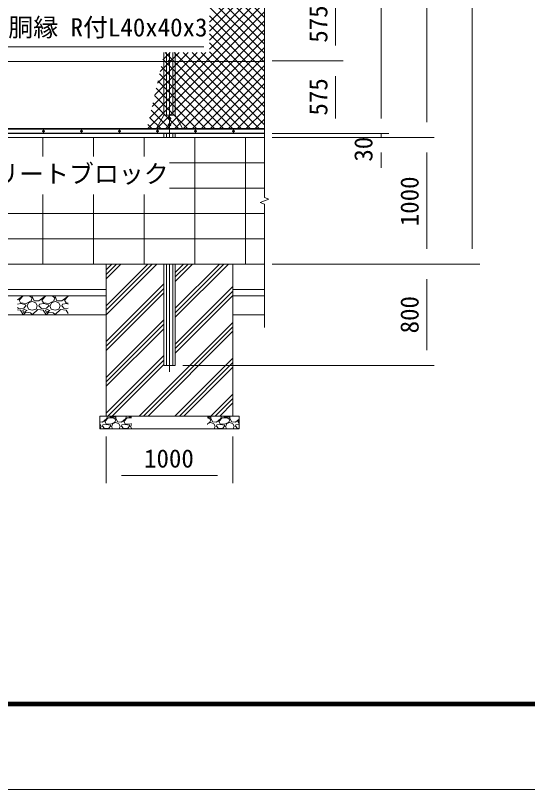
# Model space of a CAD drawing. Units: millimetres, scale not verified. Extents: x -12600 to 12600, y -8910 to 8910.
# Drawn here: x -6518 to -2476, y -8910 to -2800 of the extents above; entities that cross this region are included whole.
import ezdxf
from ezdxf.enums import TextEntityAlignment as Align

# ---------------------------------------------------------------- set-up
doc = ezdxf.new("R2010")
doc.units = ezdxf.units.MM
doc.header["$LTSCALE"] = 60
doc.linetypes.add('USER1', pattern=[50.8, 31.75, -6.35, 6.35, -6.35])
for name, color, linetype, lineweight in [('0-1_D-BMK', 2, 'USER1', 13), ('0-2_D-DCR-HCH', 7, 'Continuous', 9), ('0-3_D-STR4', 7, 'Continuous', 9), ('0-4_D-STR1', 1, 'Continuous', 18), ('0-5_D-BGD', 7, 'Continuous', 9), ('0-6_D-STR3', 3, 'Continuous', 13), ('0-7_D-STR-DIM', 7, 'Continuous', 9), ('0-9_D-STR-TXT', 7, 'Continuous', 9), ('0-A_D-STR2', 7, 'Continuous', 9), ('0-B_D-TTL', 7, 'Continuous', 9)]:
    doc.layers.add(name, color=color, linetype=linetype, lineweight=lineweight)
doc.styles.add('ＭＳ ゴシック', font='')
doc.styles.get('ＭＳ ゴシック').set_extended_font_data('MS Gothic')

msp = doc.modelspace()

# ---------------------------------------------------------------- linework, layer by layer
at = {"layer": '0-1_D-BMK'}
for p, q in [((-5302.38, -3762.35), (-5302.38, -3091.4)), ((-5292.38, -3157.35), (-5312.38, -3157.35)), ((-5289.63, -3612.35), (-5315.13, -3612.35)), ((-5289.63, -3662.35), (-5315.13, -3662.35)), ((-6287.7, -3712.35), (-6307.05, -3712.35)), ((-6297.38, -3702.68), (-6297.38, -3722.02)), ((-5987.7, -3712.35), (-6007.05, -3712.35)), ((-5997.38, -3702.68), (-5997.38, -3722.02)), ((-5687.7, -3712.35), (-5707.05, -3712.35)), ((-5697.38, -3702.68), (-5697.38, -3722.02)), ((-5387.7, -3712.35), (-5407.05, -3712.35)), ((-5397.38, -3702.68), (-5397.38, -3722.02)), ((-5087.7, -3712.35), (-5107.05, -3712.35)), ((-5097.38, -3702.68), (-5097.38, -3722.02)), ((-4787.7, -3712.35), (-4807.05, -3712.35)), ((-4797.38, -3702.68), (-4797.38, -3722.02)), ((-5302.38, -5613.35), (-5302.38, -4762.35))]:
    msp.add_line(p, q, dxfattribs=at)
at = {"layer": '0-2_D-DCR-HCH'}
for p, q in [((-5802.38, -4878.54), (-5686.18, -4762.35)), ((-5802.38, -5161.38), (-5403.34, -4762.35)), ((-5802.38, -4843.19), (-5721.54, -4762.35)), ((-5802.38, -5126.03), (-5438.7, -4762.35)), ((-5802.38, -4807.83), (-5756.89, -4762.35)), ((-5802.38, -5090.67), (-5474.05, -4762.35)), ((-5257.38, -4899.23), (-5120.5, -4762.35)), ((-5257.38, -5182.07), (-4837.65, -4762.35)), ((-5257.38, -4863.87), (-5155.85, -4762.35)), ((-5257.38, -5146.71), (-4873.01, -4762.35)), ((-5257.38, -4828.52), (-5191.21, -4762.35)), ((-5257.38, -5111.36), (-4908.37, -4762.35)), ((-5802.38, -5373.52), (-5347.38, -4918.52)), ((-5257.38, -5394.2), (-4802.38, -4939.2)), ((-5802.38, -5408.87), (-5347.38, -4953.87)), ((-5802.38, -5444.23), (-5347.38, -4989.23)), ((-5257.38, -5429.56), (-4802.38, -4974.56)), ((-5257.38, -5464.91), (-4802.38, -5009.91)), ((-6502.38, -5044.07), (-6474.01, -5022.15)), ((-6490.21, -5047.35), (-6458.71, -5012.35)), ((-6477.61, -5068.95), (-6490.21, -5047.35)), ((-6432.61, -5072.55), (-6477.61, -5068.95)), ((-6474.01, -5022.15), (-6470.88, -5012.35)), ((-6394.81, -5052.75), (-6432.61, -5072.55)), ((-6425.41, -5092.35), (-6414.61, -5067.15)), ((-6414.61, -5067.15), (-6385.81, -5058.15)), ((-6409.57, -5012.35), (-6387.61, -5027.55)), ((-6387.61, -5027.55), (-6394.81, -5052.75)), ((-6385.6, -5012.35), (-6385.81, -5016.75)), ((-6385.81, -5016.75), (-6371.41, -5050.95)), ((-6385.81, -5058.15), (-6357.01, -5068.95)), ((-6371.41, -5050.95), (-6333.61, -5052.75)), ((-6357.01, -5068.95), (-6346.21, -5092.35)), ((-6333.61, -5052.75), (-6294.01, -5022.15)), ((-6310.21, -5047.35), (-6278.71, -5012.35)), ((-6297.61, -5068.95), (-6310.21, -5047.35)), ((-6252.61, -5072.55), (-6297.61, -5068.95)), ((-6294.01, -5022.15), (-6290.88, -5012.35)), ((-6214.81, -5052.75), (-6252.61, -5072.55)), ((-6245.41, -5092.35), (-6234.61, -5067.15)), ((-6234.61, -5067.15), (-6205.81, -5058.15)), ((-6229.57, -5012.35), (-6207.61, -5027.55)), ((-6207.61, -5027.55), (-6214.81, -5052.75)), ((-6205.6, -5012.35), (-6205.81, -5016.75)), ((-6205.81, -5016.75), (-6191.41, -5050.95)), ((-6205.81, -5058.15), (-6177.01, -5068.95)), ((-6191.41, -5050.95), (-6153.61, -5052.75)), ((-6177.01, -5068.95), (-6166.21, -5092.35)), ((-6153.61, -5052.75), (-6114.01, -5022.15)), ((-6130.21, -5047.35), (-6102.38, -5016.42)), ((-6117.61, -5068.95), (-6130.21, -5047.35)), ((-6102.38, -5070.17), (-6117.61, -5068.95)), ((-6114.01, -5022.15), (-6110.88, -5012.35)), ((-6474.01, -5074.35), (-6502.38, -5077.34)), ((-6493.81, -5113.95), (-6502.38, -5104.61)), ((-6479.41, -5124.75), (-6502.38, -5122.84)), ((-6452.41, -5110.35), (-6493.81, -5113.95)), ((-6459.61, -5157.15), (-6479.41, -5124.75)), ((-6438.01, -5083.35), (-6474.01, -5074.35)), ((-6448.81, -5121.15), (-6461.41, -5126.55)), ((-6461.41, -5126.55), (-6454.21, -5144.55)), ((-6454.21, -5144.55), (-6427.21, -5128.35)), ((-6436.21, -5092.35), (-6452.41, -5110.35)), ((-6427.21, -5128.35), (-6448.81, -5121.15)), ((-6436.21, -5092.35), (-6438.01, -5083.35)), ((-6427.21, -5092.35), (-6416.41, -5117.55)), ((-6416.41, -5117.55), (-6385.81, -5126.55)), ((-6385.81, -5126.55), (-6355.21, -5117.55)), ((-6342.61, -5121.15), (-6384.01, -5158.95)), ((-6355.21, -5117.55), (-6346.21, -5092.35)), ((-6299.41, -5124.75), (-6342.61, -5121.15)), ((-6333.61, -5092.35), (-6328.21, -5077.95)), ((-6313.81, -5113.95), (-6333.61, -5092.35)), ((-6294.01, -5074.35), (-6328.21, -5077.95)), ((-6272.41, -5110.35), (-6313.81, -5113.95)), ((-6279.61, -5157.15), (-6299.41, -5124.75)), ((-6258.01, -5083.35), (-6294.01, -5074.35)), ((-6268.81, -5121.15), (-6281.41, -5126.55)), ((-6281.41, -5126.55), (-6274.21, -5144.55)), ((-6274.21, -5144.55), (-6247.21, -5128.35)), ((-6256.21, -5092.35), (-6272.41, -5110.35)), ((-6247.21, -5128.35), (-6268.81, -5121.15)), ((-6256.21, -5092.35), (-6258.01, -5083.35)), ((-6247.21, -5092.35), (-6236.41, -5117.55)), ((-6236.41, -5117.55), (-6205.81, -5126.55)), ((-6205.81, -5126.55), (-6175.21, -5117.55)), ((-6162.61, -5121.15), (-6204.01, -5158.95)), ((-6175.21, -5117.55), (-6166.21, -5092.35)), ((-6119.41, -5124.75), (-6162.61, -5121.15)), ((-6153.61, -5092.35), (-6148.21, -5077.95)), ((-6133.81, -5113.95), (-6153.61, -5092.35)), ((-6114.01, -5074.35), (-6148.21, -5077.95)), ((-6102.38, -5111.22), (-6133.81, -5113.95)), ((-6102.38, -5152.63), (-6119.41, -5124.75)), ((-6102.38, -5077.26), (-6114.01, -5074.35)), ((-6461.28, -5162.35), (-6459.61, -5157.15)), ((-6436.21, -5142.75), (-6454.21, -5160.75)), ((-6454.21, -5160.75), (-6453.14, -5162.35)), ((-6400.21, -5148.15), (-6436.21, -5142.75)), ((-6385.81, -5160.75), (-6400.21, -5148.15)), ((-6385.81, -5162.35), (-6385.81, -5160.75)), ((-6384.01, -5158.95), (-6384.17, -5162.35)), ((-6281.28, -5162.35), (-6279.61, -5157.15)), ((-6256.21, -5142.75), (-6274.21, -5160.75)), ((-6274.21, -5160.75), (-6273.14, -5162.35)), ((-6220.21, -5148.15), (-6256.21, -5142.75)), ((-6205.81, -5160.75), (-6220.21, -5148.15)), ((-6205.81, -5162.35), (-6205.81, -5160.75)), ((-6204.01, -5158.95), (-6204.17, -5162.35)), ((-5802.38, -5656.36), (-5347.38, -5201.36)), ((-5802.38, -5691.71), (-5347.38, -5236.71)), ((-5542.68, -5962.35), (-4802.38, -5222.04)), ((-5802.38, -5727.07), (-5347.38, -5272.07)), ((-5507.32, -5962.35), (-4802.38, -5257.4)), ((-5471.97, -5962.35), (-4802.38, -5292.76)), ((-5802.38, -5939.2), (-5347.38, -5484.2)), ((-5790.17, -5962.35), (-5347.38, -5519.56)), ((-5754.81, -5962.35), (-5347.38, -5554.91)), ((-5259.84, -5962.35), (-4802.38, -5504.89)), ((-5224.48, -5962.35), (-4802.38, -5540.24)), ((-5189.13, -5962.35), (-4802.38, -5575.6)), ((-4976.99, -5962.35), (-4802.38, -5787.73)), ((-4941.64, -5962.35), (-4802.38, -5823.09)), ((-4906.28, -5962.35), (-4802.38, -5858.44)), ((-5812.81, -6004.85), (-5785.81, -5974.85)), ((-5799.31, -5983.85), (-5792.43, -5962.35)), ((-5785.81, -5974.85), (-5746.81, -5974.85)), ((-5774.14, -5962.35), (-5770.81, -5967.35)), ((-5770.81, -5967.35), (-5733.31, -5971.85)), ((-5746.81, -5974.85), (-5727.31, -5988.35)), ((-5733.31, -5971.85), (-5728.03, -5962.35)), ((-5682.31, -6009.35), (-5649.31, -5983.85)), ((-5662.81, -6004.85), (-5635.81, -5974.85)), ((-5649.31, -5983.85), (-5642.43, -5962.35)), ((-5635.81, -5974.85), (-5602.38, -5974.85)), ((-5624.14, -5962.35), (-5620.81, -5967.35)), ((-5620.81, -5967.35), (-5602.38, -5969.56)), ((-5002.38, -5969.56), (-4983.31, -5971.85)), ((-5002.38, -5974.85), (-4996.81, -5974.85)), ((-4996.81, -5974.85), (-4977.31, -5988.35)), ((-4983.31, -5971.85), (-4978.03, -5962.35)), ((-4975, -5962.35), (-4975.81, -5979.35)), ((-4975.81, -5979.35), (-4963.81, -6007.85)), ((-4912.81, -6004.85), (-4885.81, -5974.85)), ((-4899.31, -5983.85), (-4892.43, -5962.35)), ((-4833.31, -5971.85), (-4828.03, -5962.35)), ((-4825, -5962.35), (-4825.81, -5979.35)), ((-4825.81, -5979.35), (-4813.81, -6007.85)), ((-4782.31, -6009.35), (-4752.38, -5986.22)), ((-5852.38, -6022.64), (-5851.81, -6022.85)), ((-5851.81, -6022.85), (-5842.81, -6042.35)), ((-5849.95, -6062.35), (-5842.81, -6042.35)), ((-5832.31, -6042.35), (-5827.81, -6030.35)), ((-5799.31, -6027.35), (-5827.81, -6030.35)), ((-5802.31, -6022.85), (-5812.81, -6004.85)), ((-5764.81, -6025.85), (-5802.31, -6022.85)), ((-5769.31, -6034.85), (-5799.31, -6027.35)), ((-5767.81, -6042.35), (-5781.31, -6057.35)), ((-5767.81, -6042.35), (-5769.31, -6034.85)), ((-5733.31, -6009.35), (-5764.81, -6025.85)), ((-5760.31, -6042.35), (-5751.74, -6062.35)), ((-5758.81, -6042.35), (-5749.81, -6021.35)), ((-5749.81, -6021.35), (-5725.81, -6013.85)), ((-5727.31, -5988.35), (-5733.31, -6009.35)), ((-5725.81, -6013.85), (-5701.81, -6022.85)), ((-5713.81, -6007.85), (-5682.31, -6009.35)), ((-5701.81, -6022.85), (-5692.81, -6042.35)), ((-5699.95, -6062.35), (-5692.81, -6042.35)), ((-5682.31, -6042.35), (-5677.81, -6030.35)), ((-5665.81, -6060.35), (-5682.31, -6042.35)), ((-5649.31, -6027.35), (-5677.81, -6030.35)), ((-5652.31, -6022.85), (-5662.81, -6004.85)), ((-5614.81, -6025.85), (-5652.31, -6022.85)), ((-5619.31, -6034.85), (-5649.31, -6027.35)), ((-5617.81, -6042.35), (-5631.31, -6057.35)), ((-5617.81, -6042.35), (-5619.31, -6034.85)), ((-5602.38, -6019.34), (-5614.81, -6025.85)), ((-5610.31, -6042.35), (-5602.38, -6060.87)), ((-5608.81, -6042.35), (-5602.38, -6027.33)), ((-4983.31, -6009.35), (-5002.38, -6019.34)), ((-5002.38, -6027.33), (-4999.81, -6021.35)), ((-4999.81, -6021.35), (-4975.81, -6013.85)), ((-4977.31, -5988.35), (-4983.31, -6009.35)), ((-4975.81, -6013.85), (-4951.81, -6022.85)), ((-4951.81, -6022.85), (-4942.81, -6042.35)), ((-4949.95, -6062.35), (-4942.81, -6042.35)), ((-4932.31, -6042.35), (-4927.81, -6030.35)), ((-4899.31, -6027.35), (-4927.81, -6030.35)), ((-4902.31, -6022.85), (-4912.81, -6004.85)), ((-4864.81, -6025.85), (-4902.31, -6022.85)), ((-4869.31, -6034.85), (-4899.31, -6027.35)), ((-4867.81, -6042.35), (-4881.31, -6057.35)), ((-4867.81, -6042.35), (-4869.31, -6034.85)), ((-4833.31, -6009.35), (-4864.81, -6025.85)), ((-4860.31, -6042.35), (-4851.74, -6062.35)), ((-4858.81, -6042.35), (-4849.81, -6021.35)), ((-4849.81, -6021.35), (-4825.81, -6013.85)), ((-4827.31, -5988.35), (-4833.31, -6009.35)), ((-4825.81, -6013.85), (-4801.81, -6022.85)), ((-4813.81, -6007.85), (-4782.31, -6009.35)), ((-4801.81, -6022.85), (-4792.81, -6042.35)), ((-4799.95, -6062.35), (-4792.81, -6042.35)), ((-4782.31, -6042.35), (-4777.81, -6030.35)), ((-4765.81, -6060.35), (-4782.31, -6042.35)), ((-4752.38, -6027.67), (-4777.81, -6030.35)), ((-4762.81, -6004.85), (-4752.38, -5993.25)), ((-4752.38, -6022.74), (-4762.81, -6004.85)), ((-5631.31, -6057.35), (-5665.81, -6060.35)), ((-5002.38, -6060.87), (-5001.74, -6062.35)), ((-4752.38, -6059.18), (-4765.81, -6060.35))]:
    msp.add_line(p, q, dxfattribs=at)
for points in [[(-5852.38, -6008.39), (-5832.31, -6009.35), (-5799.31, -5983.85)], [(-5725, -5962.35), (-5725.81, -5979.35), (-5713.81, -6007.85)], [(-4963.81, -6007.85), (-4932.31, -6009.35), (-4899.31, -5983.85)], [(-4885.81, -5974.85), (-4846.81, -5974.85), (-4827.31, -5988.35)], [(-4874.14, -5962.35), (-4870.81, -5967.35), (-4833.31, -5971.85)], [(-5781.31, -6057.35), (-5815.81, -6060.35), (-5832.31, -6042.35)], [(-4881.31, -6057.35), (-4915.81, -6060.35), (-4932.31, -6042.35)]]:
    msp.add_lwpolyline(points, dxfattribs=at)
at = {"layer": '0-3_D-STR4'}
for p, q in [((-9502.38, -3762.35), (-4552.38, -3762.35)), ((-6302.38, -3912.35), (-6302.38, -3762.35)), ((-5902.38, -3912.35), (-5902.38, -3762.35)), ((-5502.38, -3912.35), (-5502.38, -3762.35)), ((-5102.38, -4762.35), (-5102.38, -3762.35)), ((-4702.38, -4762.35), (-4702.38, -3762.35)), ((-5302.38, -3962.35), (-4552.38, -3962.35)), ((-6302.38, -4762.35), (-6302.38, -4212.35)), ((-5902.38, -4762.35), (-5902.38, -4212.35)), ((-5502.38, -4762.35), (-5502.38, -4212.35)), ((-5302.38, -4162.35), (-4552.38, -4162.35)), ((-9502.38, -4362.35), (-4552.38, -4362.35)), ((-9502.38, -4562.35), (-4552.38, -4562.35)), ((-5802.38, -5962.35), (-5802.38, -4762.35)), ((-4802.38, -5962.35), (-4802.38, -4762.35)), ((-6802.38, -4962.35), (-5802.38, -4962.35)), ((-4802.38, -4962.35), (-4552.38, -4962.35)), ((-6802.38, -5012.35), (-5802.38, -5012.35)), ((-4802.38, -5012.35), (-4552.38, -5012.35)), ((-6802.38, -5162.35), (-5802.38, -5162.35)), ((-4802.38, -5162.35), (-4552.38, -5162.35)), ((-4752.38, -5962.35), (-5852.38, -5962.35)), ((-5852.38, -5962.35), (-5852.38, -6062.35)), ((-4752.38, -5962.35), (-4752.38, -6062.35)), ((-4752.38, -6062.35), (-5852.38, -6062.35))]:
    msp.add_line(p, q, dxfattribs=at)
at = {"layer": '0-4_D-STR1'}
for p, q in [((-5347.38, -3091.4), (-5347.38, -3587.35)), ((-5327.38, -3091.4), (-5327.38, -3587.35)), ((-5277.38, -3587.35), (-5277.38, -3091.4)), ((-5257.38, -3587.35), (-5257.38, -3091.4)), ((-9291.18, -3692.35), (-4552.38, -3692.35)), ((-9347.38, -3729.35), (-4552.38, -3729.35)), ((-9347.38, -3732.35), (-4552.38, -3732.35)), ((-5347.38, -3732.35), (-5347.38, -3762.35)), ((-5327.38, -3732.35), (-5327.38, -3762.35)), ((-5277.38, -3762.35), (-5277.38, -3732.35)), ((-5257.38, -3762.35), (-5257.38, -3732.35)), ((-5327.38, -4762.35), (-5327.38, -5562.35)), ((-5277.38, -5562.35), (-5277.38, -4762.35)), ((-5257.38, -5562.35), (-5257.38, -4762.35))]:
    msp.add_line(p, q, dxfattribs=at)
msp.add_lwpolyline([(-5347.38, -4762.35), (-5347.38, -5562.35), (-5257.38, -5562.35)], dxfattribs=at)
at = {"layer": '0-5_D-BGD'}
msp.add_line((-9802.38, -4762.35), (-4552.38, -4762.35), dxfattribs=at)
at = {"layer": '0-6_D-STR3'}
for p, q in [((-4552.38, -3164.1), (-9282.38, -3164.1)), ((-5302.38, -3149.84), (-5308.88, -3153.6)), ((-5308.88, -3153.6), (-5308.88, -3161.1)), ((-5308.88, -3161.1), (-5302.38, -3164.85)), ((-5308.63, -3161.25), (-5308.63, -3171.35)), ((-5308.63, -3171.35), (-5306.63, -3171.35)), ((-5306.63, -3162.4), (-5306.63, -3171.35)), ((-5295.88, -3153.6), (-5302.38, -3149.84)), ((-5302.38, -3164.85), (-5295.88, -3161.1)), ((-5298.13, -3162.4), (-5298.13, -3171.35)), ((-5298.13, -3171.35), (-5296.13, -3171.35)), ((-5296.13, -3161.25), (-5296.13, -3171.35)), ((-5295.88, -3161.1), (-5295.88, -3153.6)), ((-5402.38, -3687.35), (-5347.38, -3587.35)), ((-5302.38, -3602.53), (-5310.88, -3607.44)), ((-5293.88, -3607.44), (-5302.38, -3602.53)), ((-5302.38, -3652.53), (-5310.88, -3657.44)), ((-5293.88, -3657.44), (-5302.38, -3652.53)), ((-4552.38, -3727.35), (-9347.38, -3727.35)), ((-4552.38, -3697.35), (-9291.18, -3697.35)), ((-5402.38, -3692.35), (-5402.38, -3687.35)), ((-5202.38, -3692.35), (-5202.38, -3687.35))]:
    msp.add_line(p, q, dxfattribs=at)
for points in [[(-5347.38, -3587.35), (-5257.38, -3587.35), (-5202.38, -3687.35)], [(-5310.88, -3607.44), (-5310.88, -3617.26), (-5302.38, -3622.16)], [(-5310.88, -3657.44), (-5310.88, -3667.26), (-5302.38, -3672.16)], [(-5302.38, -3622.16), (-5293.88, -3617.26), (-5293.88, -3607.44)], [(-5302.38, -3672.16), (-5293.88, -3667.26), (-5293.88, -3657.44)]]:
    msp.add_lwpolyline(points, dxfattribs=at)
for points in [[(-6297.38, -3706.6), (-6302.35, -3709.47), (-6302.35, -3715.22), (-6297.38, -3718.1), (-6292.4, -3715.22), (-6292.4, -3709.47)], [(-5997.38, -3706.6), (-6002.35, -3709.47), (-6002.35, -3715.22), (-5997.38, -3718.1), (-5992.4, -3715.22), (-5992.4, -3709.47)], [(-5697.38, -3706.6), (-5702.35, -3709.47), (-5702.35, -3715.22), (-5697.38, -3718.1), (-5692.4, -3715.22), (-5692.4, -3709.47)], [(-5397.38, -3706.6), (-5402.35, -3709.47), (-5402.35, -3715.22), (-5397.38, -3718.1), (-5392.4, -3715.22), (-5392.4, -3709.47)], [(-5097.38, -3706.6), (-5102.35, -3709.47), (-5102.35, -3715.22), (-5097.38, -3718.1), (-5092.4, -3715.22), (-5092.4, -3709.47)], [(-4797.38, -3706.6), (-4802.35, -3709.47), (-4802.35, -3715.22), (-4797.38, -3718.1), (-4792.4, -3715.22), (-4792.4, -3709.47)]]:
    msp.add_lwpolyline(points, close=True, dxfattribs=at)
for centre, radius in [((-5302.38, -3157.35), 6.25), ((-5302.38, -3612.35), 8.25), ((-5302.38, -3662.35), 8.25), ((-6297.38, -3712.35), 6.5), ((-6297.38, -3712.35), 4.98), ((-5997.38, -3712.35), 6.5), ((-5997.38, -3712.35), 4.98), ((-5697.38, -3712.35), 6.5), ((-5697.38, -3712.35), 4.98), ((-5397.38, -3712.35), 6.5), ((-5397.38, -3712.35), 4.98), ((-5097.38, -3712.35), 6.5), ((-5097.38, -3712.35), 4.98), ((-4797.38, -3712.35), 6.5), ((-4797.38, -3712.35), 4.98)]:
    msp.add_circle(centre, radius, dxfattribs=at)
at = {"layer": '0-7_D-STR-DIM'}
for p, q in [((-3272.38, -3642.35), (-3272.38, 4147.65)), ((-2912.38, -4642.35), (-2912.38, 4147.65)), ((-3632.38, -3612.35), (-3632.38, -1552.35)), ((-4552.38, -2608), (-4552.38, -4236.7)), ((-3992.38, -3037.35), (-3992.38, -2702.35)), ((-4492.38, -3157.35), (-3932.38, -3157.35)), ((-4492.38, -3157.35), (-3932.38, -3157.35)), ((-3992.38, -3612.35), (-3992.38, -3277.35)), ((-3632.38, -3612.35), (-3632.38, -3492.35)), ((-4492.38, -3732.35), (-3932.38, -3732.35)), ((-4492.38, -3732.35), (-3572.38, -3732.35)), ((-4492.38, -3732.35), (-3572.38, -3732.35)), ((-4492.38, -3762.35), (-3572.38, -3762.35)), ((-4492.38, -3762.35), (-3212.38, -3762.35)), ((-4492.38, -3762.35), (-3212.38, -3762.35)), ((-3632.38, -3732.35), (-3632.38, -3762.35)), ((-3632.38, -3882.35), (-3632.38, -4002.35)), ((-3272.38, -3882.35), (-3272.38, -4642.35)), ((-4587.61, -4275.18), (-4517.14, -4249.52)), ((-4552.37, -4288), (-4587.61, -4275.18)), ((-4517.14, -4249.52), (-4552.37, -4236.7)), ((-4552.38, -4288), (-4552.38, -5262.35)), ((-4492.38, -4762.35), (-3212.38, -4762.35)), ((-4492.38, -4762.35), (-2852.38, -4762.35)), ((-4492.38, -4762.35), (-3212.38, -4762.35)), ((-3272.38, -4882.35), (-3272.38, -5442.35)), ((-5197.38, -5562.35), (-3212.38, -5562.35)), ((-5802.38, -6122.35), (-5802.38, -6492.05)), ((-4802.38, -6122.35), (-4802.38, -6492.05)), ((-5682.38, -6432.05), (-4922.38, -6432.05))]:
    msp.add_line(p, q, dxfattribs=at)
at = {"layer": '0-9_D-STR-TXT'}
msp.add_lwpolyline([(-5030.81, -3046.38), (-7124.44, -3046.38), (-7124.44, -3690.35)], dxfattribs=at)
at = {"layer": '0-A_D-STR2'}
for p, q in [((-4552.37, -2814.58), (-5141.9, -2225.06)), ((-4552.38, -2885.29), (-5155.16, -2282.5)), ((-4552.38, -2956), (-5168.43, -2339.95)), ((-4552.38, -3026.71), (-5181.69, -2397.4)), ((-4987.67, -2852.39), (-4552.37, -2417.1)), ((-4552.38, -3097.42), (-5194.95, -2454.85)), ((-4987.67, -2923.1), (-4552.37, -2487.81)), ((-4552.38, -3168.13), (-5208.21, -2512.29)), ((-4987.67, -2993.81), (-4551.04, -2557.18)), ((-4987.67, -3064.52), (-4552.37, -2629.23)), ((-5461.4, -3608.97), (-4552.37, -2699.94)), ((-5479.07, -3697.35), (-4552.37, -2770.65)), ((-4552.38, -3238.84), (-4987.67, -2803.55)), ((-5408.36, -3697.35), (-4552.37, -2841.36)), ((-5337.65, -3697.35), (-4552.38, -2912.08)), ((-4552.38, -3309.56), (-4987.67, -2874.26)), ((-5266.94, -3697.35), (-4552.38, -2982.79)), ((-4552.38, -3380.27), (-4987.67, -2944.97)), ((-5196.23, -3697.35), (-4552.38, -3053.5)), ((-4552.38, -3450.98), (-4987.67, -3015.69)), ((-5440.18, -3517.04), (-5014.55, -3091.4)), ((-5418.95, -3425.1), (-5085.26, -3091.4)), ((-5397.73, -3333.16), (-5155.97, -3091.4)), ((-5376.5, -3241.23), (-5226.68, -3091.4)), ((-5355.28, -3149.29), (-5297.39, -3091.4)), ((-4730.27, -3697.35), (-5336.21, -3091.4)), ((-4659.56, -3697.35), (-5265.5, -3091.4)), ((-4588.84, -3697.35), (-5194.79, -3091.4)), ((-4552.38, -3663.11), (-5124.08, -3091.4)), ((-4552.38, -3592.4), (-5053.37, -3091.4)), ((-4552.38, -3521.69), (-4987.67, -3086.4)), ((-4800.98, -3697.35), (-5354.11, -3144.22)), ((-5125.52, -3697.35), (-4552.38, -3124.21)), ((-4871.69, -3697.35), (-5367.37, -3201.67)), ((-5054.81, -3697.35), (-4552.38, -3194.92)), ((-4942.4, -3697.35), (-5380.63, -3259.12)), ((-4984.1, -3697.35), (-4552.38, -3265.63)), ((-5013.11, -3697.35), (-5393.89, -3316.56)), ((-4913.38, -3697.35), (-4552.38, -3336.34)), ((-5083.82, -3697.35), (-5407.16, -3374.01)), ((-4842.67, -3697.35), (-4552.38, -3407.05)), ((-5154.53, -3697.35), (-5420.42, -3431.46)), ((-4771.96, -3697.35), (-4552.38, -3477.76)), ((-5225.24, -3697.35), (-5433.68, -3488.91)), ((-5366.66, -3697.35), (-5460.21, -3603.8)), ((-5295.95, -3697.35), (-5446.95, -3546.35)), ((-4701.25, -3697.35), (-4552.38, -3548.47)), ((-5437.37, -3697.35), (-5473.47, -3661.25)), ((-4630.54, -3697.35), (-4552.38, -3619.18)), ((-4559.83, -3697.35), (-4552.38, -3689.89))]:
    msp.add_line(p, q, dxfattribs=at)
at = {"layer": '0-B_D-TTL', "color": 2, "lineweight": 18}
msp.add_lwpolyline([(-12600, 8910), (12600, 8910), (12600, -8910), (-12600, -8910)], close=True, dxfattribs=at)
at = {"layer": '0-B_D-TTL'}
for points in [[(-11790, 8250), (11790, 8250), (11790, -8250), (-11790, -8250)], [(-11782.5, 8242.5), (11782.5, 8242.5), (11782.5, -8242.5), (-11782.5, -8242.5)], [(-11775, 8235), (11775, 8235), (11775, -8235), (-11775, -8235)], [(-11767.5, 8227.5), (11767.5, 8227.5), (11767.5, -8227.5), (-11767.5, -8227.5)], [(-11760, 8220), (11760, 8220), (11760, -8220), (-11760, -8220)]]:
    msp.add_lwpolyline(points, close=True, dxfattribs=at)

# ---------------------------------------------------------------- texts
at = {"layer": '0-7_D-STR-DIM', "style": 'ＭＳ ゴシック'}
for s, p in [('575', (-4012.62, -3014.52)), ('575', (-4012.62, -3589.52)), ('30', (-3656.84, -3953.34)), ('1000', (-3292.62, -4463.05)), ('800', (-3292.62, -5308.97))]:
    msp.add_text(s, height=144.3, rotation=90, dxfattribs=at).set_placement(p, align=Align.BOTTOM_LEFT)
msp.add_text('1000', height=144.3, dxfattribs=at).set_placement((-5503.08, -6411.81), align=Align.BOTTOM_LEFT)
at = {"layer": '0-9_D-STR-TXT', "style": 'ＭＳ ゴシック'}
for s, p in [('孔付胴縁 R付L40x40x3', (-6968.62, -3008.62)), ('コンクリートブロック', (-7276.99, -4165.11))]:
    msp.add_text(s, height=144.3, dxfattribs=at).set_placement(p, align=Align.BOTTOM_LEFT)

doc.saveas('drawing.dxf')
